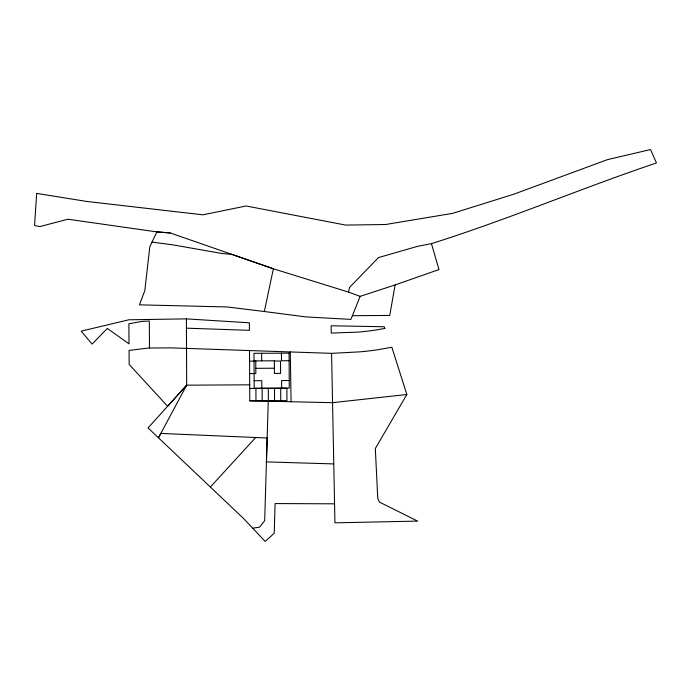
<?xml version="1.0" encoding="UTF-8"?>
<svg xmlns="http://www.w3.org/2000/svg" width="691" height="691" viewBox="0 0 691 691"><rect width="100%" height="100%" fill="white"/><g stroke="black" fill="none" stroke-linecap="round" stroke-linejoin="round"><path stroke-width="1.04" d="M268.263 401.238L266.432 461.899L333.701 463.92M395.131 284.934L360.149 296.353L348.549 292.12L349.465 287.508L378.478 257.588L417.304 246.402L431.443 243.638L438.984 269.559L395.131 284.934L389.733 315.442L352.375 315.692M170.193 232.953L156.909 231.891L149.8 246.791L144.842 290.514L139.418 304.835L227.313 306.968L264.342 311.511L273.368 268.782L170.185 232.936L156.909 231.9L67.977 219.22L39.81 226.579L34.55 225.534L36.675 193.376L86.505 201.418L202.869 214.823L246.117 205.987L345.664 225.085L385.543 224.515L452.562 213.372L513.629 194.266L607.493 159.63L650.551 149.55L656.45 162.955C580.915 188.401 507.488 219.712 431.443 243.638M360.149 296.353L350.898 319.389L305.716 316.893L264.342 311.511M249.701 384.827L186.682 385.172L158.472 437.792L160.822 433.43L267.158 438.008L264.679 520.738L259.617 527.129L252.733 528.218L243.595 518.535L148.047 427.928L186.682 385.172L186.389 318.879L128.889 319.786L81.201 331.136L92.102 344.101L107.338 328.415L129.01 343.85L128.889 323.759L141.871 321.436L149.325 321.013L149.481 348.014M406.835 394.509L375.325 448.528L377.761 498.375L379.333 502.037L417.64 521.1L334.945 522.845L331.585 353.351L360.166 351.831A285.34 285.34 0 0 0 377.588 349.767L391.866 347.262L406.835 394.509L332.406 402.68L249.788 400.815L249.52 350.57M186.682 385.172L167.619 406.265L129.165 364.442L129.062 350.415L148.513 348.014L171.256 347.893L331.585 353.351M210.444 486.948L255.696 437.515M254.029 360.901L274.344 360.788L274.413 373.434L280.606 373.399L280.537 361.013L274.344 361.048M289.114 360.711L281.479 360.754L281.444 353.17M249.572 361.177L255.765 361.143M255.808 368.32L274.387 368.225M249.641 373.563L255.834 373.537L255.765 360.892M254.141 380.724L261.768 380.681L261.811 388.256M289.218 380.534L281.591 380.568L281.626 388.152M249.719 388.428L286.877 388.23L286.946 400.616L249.788 400.815M334.539 503.817L275.104 503.566L274.215 533.253L265.171 541.45L252.733 528.218M186.432 328.173L249.408 330.333L249.365 322.801L186.389 318.879M152.029 242.109L172.69 244.83L221.543 253.424L231.9 254.392L273.368 268.782L348.549 292.12M290.289 351.935L291.075 401.747M280.684 388.264L280.753 400.65M274.491 388.299L274.56 400.685M268.298 388.333L268.367 400.72M262.105 388.368L262.174 400.754M261.621 353.282L261.664 360.857M255.912 388.394L255.981 400.789M384.844 328.432L377.891 329.659A267.529 267.529 0 0 1 358.439 332.086L331.248 333.071L331.127 325.781L384.136 326.748L384.844 328.432M289.071 353.136L253.994 353.317L254.176 388.299L289.261 388.109L289.071 353.136"/></g></svg>
